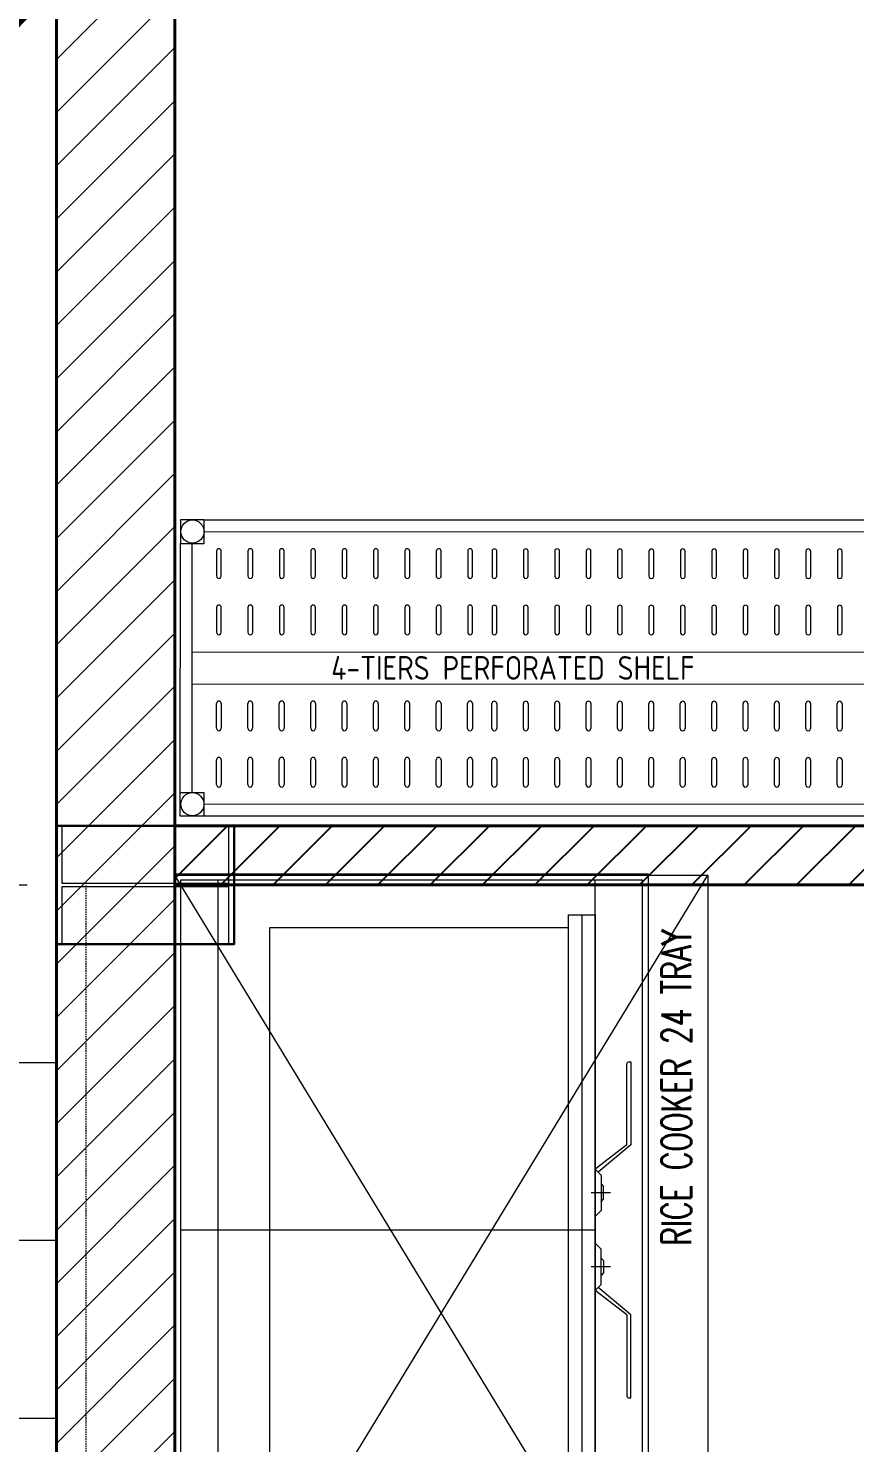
# Model space of a CAD drawing. Header units: millimetres. Extents: x 886808 to 1650903, y -1008069 to 230892.
# Drawn here: x 934941 to 936336, y -353340 to -350954 of the extents above; entities that cross this region are included whole.
import ezdxf

# ---------------------------------------------------------------- set-up
doc = ezdxf.new("R2010")
doc.units = ezdxf.units.MM
for name, pattern in [('CENTER', [2, 1.25, -0.25, 0.25, -0.25]), ('DASHED', [0.75, 0.5, -0.25]), ('Overhead', [3.96875, 2.38125, -1.5875])]:
    doc.linetypes.add(name, pattern=pattern)
doc.layers.get('0').update_dxf_attribs({"lineweight": 0})
for name, color, linetype, lineweight in [('01- NET TUONG- 242', 242, 'Continuous', 40), ('06- Dim- 250', 250, 'Continuous', 0), ('8l NET TO', 8, 'Continuous', 9), ('A-GLAZ-CURT', 52, 'Continuous', 5), ('A-Wall', 113, 'Continuous', 30), ('A_Dim', 8, 'Continuous', 5), ('DS_Dim', 8, 'Continuous', 0), ('HACTH', 8, 'Continuous', 0), ('hatch', 250, 'Continuous', 0), ('I-FURN', 252, 'Continuous', 5), ('S-STRS-MBND', 31, 'Overhead', 5)]:
    doc.layers.add(name, color=color, linetype=linetype, lineweight=lineweight)
doc.layers.add('DS_Hatch', color=8, linetype='Continuous')
doc.styles.add('MtXpl_architxt_shx', font='architxt.shx')
doc.styles.add('MtXpl_simplex8_shx', font='simplex8.shx')
doc.styles.add('TIÊU ĐỀ', font='arial.ttf', dxfattribs={"height": 230})
doc.dimstyles.new('1-100', dxfattribs={"dimtxt": 230, "dimasz": 150, "dimexe": 150, "dimexo": 300, "dimgap": 90, "dimtad": 1, "dimdec": 0, "dimrnd": 5, "dimzin": 0, "dimtxsty": 'TIÊU ĐỀ', "dimblk": 'ARCHTICK', "dimcen": 100, "dimdle": 120, "dimclrd": 256, "dimclre": 256, "dimclrt": 2, "dimadec": 0, "dimazin": 0, "dimtfac": 1, "dimtdec": 0, "dimtix": 1, "dimtmove": 1, "dimatfit": 3, "dimldrblk": 'OPEN30', "dimfxl": 900, "dimtolj": 1, "dimtzin": 0, "dimlwd": 13, "dimlwe": 13, "dimarcsym": 1})

# ---------------------------------------------------------------- blocks, each defined once
blk = doc.blocks.new('TRUC KHU BEP')
at = {"layer": '8l NET TO', "color": 251, "linetype": 'CENTER', "ltscale": 1000, "true_color": 0x636466, "transparency": 33554636}
for p, q in [((70, -3998.8), (70, 41158.2)), ((-5729.4, 27100), (13215, 27100))]:
    blk.add_line(p, q, dxfattribs=at)
blk = doc.blocks.new('CAU THANG THOAT HIEM')
at = {"layer": '06- Dim- 250', "linetype": 'DASHED', "ltscale": 200, "transparency": 33554636}
for p, q in [((0, 0, 0), (0, -3900, 0)), ((0, -300, 0), (-1507.3, -300)), ((0, -600, 0), (-1507.3, -600)), ((0, -900, 0), (-1507.3, -900))]:
    blk.add_line(p, q, dxfattribs=at)
for points in [[(-3702.3, -4550), (0, -4550), (0, 2700), (-3702.3, 2700)], [(-3302.3, 0), (0.2, 0), (0.2, 2300), (-3302.3, 2300)]]:
    blk.add_lwpolyline(points, close=True, dxfattribs=at)
at = {"layer": 'S-STRS-MBND', "color": 251, "true_color": 0x636466, "transparency": 33554636}
blk.add_line((50, -2861, 0), (50, 0, 0), dxfattribs=at)
blk = doc.blocks.new('TUONG BEP TG 1')
at = {"layer": 'HACTH', "transparency": 33554636}
h = blk.add_hatch(dxfattribs=at)
h.set_pattern_fill('ANSI31', color=256, scale=20)
h.set_pattern_definition([(45, (-934918.59, 379499.195), (-44.9012806, 44.9012806), [])])
h.paths.add_polyline_path([(3452.6, 37100), (6590.6, 37100), (6590.6, 36900), (3452.6, 36900)])
h.paths.add_polyline_path([(269.7, 37100), (1652.6, 37100), (1652.6, 36900), (269.7, 36900)])
h.paths.add_polyline_path([(8200.6, 37100), (10000, 37100), (10000, 36900), (8200.6, 36900)])
h.paths.add_polyline_path([(269.7, 29200), (70, 29200)], flags=17)
h.paths.add_polyline_path([(70, 19062.5), (269.7, 19062.5), (269.8, 17496.1), (70.1, 17496.1)])
h.paths.add_polyline_path([(69.6, 4881.2), (269.7, 4881.2), (269.7, 2202), (69.6, 2202)])
h.paths.add_polyline_path([(69.6, 7593.8), (269.7, 7593.8), (269.7, 6481.2), (69.6, 6481.2)])
h.paths.add_polyline_path([(69.6, 602), (269.7, 602), (269.7, 0), (69.6, 0)])
h.paths.add_polyline_path([(269.6, 0), (1685.1, 0), (1685.1, 200), (269.6, 200)])
h.paths.add_polyline_path([(3485.1, 200), (7535.3, 200), (7535.3, 0), (3485.1, 0)])
h.paths.add_polyline_path([(9145.3, 200), (10000, 200), (10000, 0), (9145.3, 0)])
h.paths.add_polyline_path([(70, 29200), (269.7, 29200), (269.7, 20662.5), (70, 20662.5)])
h.paths.add_polyline_path([(68.5, 14361), (269.7, 14361), (269.7, 15896.1), (68.5, 15896.1)])
h.paths.add_polyline_path([(69.6, 11800.9), (268.5, 11800.9), (268.5, 12761), (69.6, 12761)])
h.paths.add_polyline_path([(69.6, 10200.9), (269.6, 10200.9), (269.6, 9193.8), (69.6, 9193.8)])
h.paths.add_polyline_path([(69.8, 200.2), (69.8, 0), (-2028.9, -0.1), (-2028.9, 200)])
h.paths.add_polyline_path([(70, 37100.1), (270.6, 37100.1), (270.6, 34325), (70, 34325)])
h.paths.add_polyline_path([(70, 37100.1), (70, 36899.9), (-3029.1, 36899.8), (-3029.1, 37100)])
h.paths.add_polyline_path([(-3229.3, 37100), (-3029.1, 37100), (-3029, 36699.8), (-3229.2, 36699.8)])
h.paths.add_polyline_path([(-3229.3, 35699.8), (-3029.1, 35699.8), (-3029, 34049.8), (-3229.2, 34049.8)])
h.paths.add_polyline_path([(70.6, 34450.1), (70.6, 34249.9), (-3029, 34249.9), (-3029, 34450.1)])
h.paths.add_polyline_path([(-3229.4, 33049.7), (-3029.2, 33049.7), (-3029.1, 31994.2), (-3229.3, 31994.2)])
h.paths.add_polyline_path([(70, 32200.2), (70, 32000), (-3029.1, 32000), (-3029.1, 32200.2)])
h.paths.add_polyline_path([(-3329, 3299.3), (-3128.9, 3299.3), (-3128.9, 4099.2), (70, 4099.2), (70, 4299.4), (-3329, 4299.3)])
h.paths.add_polyline_path([(-3128.9, 2299.3), (-3329, 2299.3), (-3329, 0), (-3028.9, -0.1), (-3028.9, 200), (-3128.9, 200)])
at = {"layer": '01- NET TUONG- 242', "transparency": 33554636}
blk.add_lwpolyline([(70, 29200), (269.7, 29200), (269.7, 20662.5), (70, 20662.5)], close=True, dxfattribs=at)
at = {"layer": 'A_Dim', "transparency": 33554636}
blk.add_blockref('CAU THANG THOAT HIEM', (70, 27100, 0), dxfattribs=at)
blk = doc.blocks.new('BO TRI BEP')
at = {"layer": 'DS_Hatch', "transparency": 33554534}
h = blk.add_hatch(dxfattribs=at)
h.set_pattern_fill('ANSI31', color=256, scale=500)
h.set_pattern_definition([(45, (-934988.59, 379499.195), (-44.194174, 44.194174), [])])
h.paths.add_polyline_path([(6079.1, 13806.3), (9930.4, 13806.3), (9930.4, 13697.9), (6079.1, 13697.9)])
h.paths.add_polyline_path([(4269.5, 17522.7), (200.2, 17522.7), (200.2, 17622.7), (4269.5, 17622.7)])
h.paths.add_polyline_path([(4780, 27100), (200.2, 27100), (200.2, 27200), (4780, 27200)])
h.paths.add_polyline_path([(4070.1, 27200), (4170.1, 27200), (4170.1, 27776), (4070.1, 27776)])
h.paths.add_polyline_path([(200.2, 29477), (4070.1, 29477.5), (4070.1, 29377.5), (200.2, 29377)])
h.paths.add_polyline_path([(4070.1, 30277), (4170.1, 30277), (4170.2, 28778), (4070.1, 28778)])
h.paths.add_polyline_path([(4170.2, 31277), (4170.2, 36900), (4070.2, 36900), (4070.2, 31277)])
at = {"layer": '01- NET TUONG- 242', "transparency": 33554636}
blk.add_lwpolyline([(4780, 27100), (200.2, 27100), (200.2, 27200), (4780, 27200)], close=True, dxfattribs=at)
blk = doc.blocks.new('A$C26DD556D')
at = {"layer": 'hatch', "transparency": 33554636}
for p, q in [((2128.8, 18402.6), (2088.8, 18402.6)), ((2088.8, 18402.6), (2088.8, 18362.6)), ((2128.8, 18402.6), (2088.8, 18402.6)), ((2128.8, 18402.6), (3248.8, 18402.2)), ((2128.8, 18402.6), (2128.8, 18402.6)), ((2128.8, 18362.6), (2128.8, 18402.6)), ((2128.8, 18402.6), (2128.8, 18402.6)), ((2128.8, 18382.6), (3248.8, 18382.2)), ((2088.6, 17942.6), (2088.8, 18362.6)), ((2088.8, 18362.6), (2128.8, 18362.6)), ((2108.6, 17942.6), (2108.8, 18362.6)), ((2128.8, 18362.6), (2128.8, 18362.6)), ((2149.9, 18349.6), (2149.9, 18307.6)), ((2157.9, 18307.6), (2157.9, 18349.6)), ((2202.9, 18349.6), (2202.9, 18307.6)), ((2210.9, 18307.6), (2210.9, 18349.6)), ((2255.9, 18349.6), (2255.9, 18307.6)), ((2263.9, 18307.6), (2263.9, 18349.6)), ((2308.9, 18349.6), (2308.9, 18307.6)), ((2316.9, 18307.6), (2316.9, 18349.6)), ((2361.9, 18349.5), (2361.9, 18307.5)), ((2369.9, 18307.5), (2369.9, 18349.5)), ((2414.9, 18349.5), (2414.9, 18307.5)), ((2422.9, 18307.5), (2422.9, 18349.5)), ((2467.9, 18349.5), (2467.9, 18307.5)), ((2475.9, 18307.5), (2475.9, 18349.5)), ((2520.9, 18349.5), (2520.9, 18307.5)), ((2528.9, 18307.5), (2528.9, 18349.5)), ((2573.9, 18349.5), (2573.9, 18307.5)), ((2581.9, 18307.5), (2581.9, 18349.5)), ((2614.9, 18349.4), (2614.9, 18307.4)), ((2622.9, 18307.4), (2622.9, 18349.4)), ((2667.9, 18349.4), (2667.9, 18307.4)), ((2675.9, 18307.4), (2675.9, 18349.4)), ((2720.9, 18349.4), (2720.9, 18307.4)), ((2728.9, 18307.4), (2728.9, 18349.4)), ((2773.9, 18349.4), (2773.9, 18307.4)), ((2781.9, 18307.4), (2781.9, 18349.4)), ((2826.9, 18349.4), (2826.9, 18307.4)), ((2834.9, 18307.4), (2834.9, 18349.4)), ((2879.9, 18349.3), (2879.9, 18307.3)), ((2887.9, 18307.3), (2887.9, 18349.3)), ((2932.9, 18349.3), (2932.9, 18307.3)), ((2940.9, 18307.3), (2940.9, 18349.3)), ((2985.9, 18349.3), (2985.9, 18307.3)), ((2993.9, 18307.3), (2993.9, 18349.3)), ((3038.9, 18349.3), (3038.9, 18307.3)), ((3046.9, 18307.3), (3046.9, 18349.3)), ((3091.9, 18349.3), (3091.9, 18307.3)), ((3099.9, 18307.3), (3099.9, 18349.3)), ((3144.9, 18349.2), (3144.9, 18307.2)), ((3152.9, 18307.2), (3152.9, 18349.2)), ((3197.9, 18349.2), (3197.9, 18307.2)), ((3205.9, 18307.2), (3205.9, 18349.2)), ((2149.9, 18254.6), (2149.9, 18212.6)), ((2157.9, 18212.6), (2157.9, 18254.6)), ((2202.9, 18254.6), (2202.9, 18212.6)), ((2210.9, 18212.6), (2210.9, 18254.6)), ((2255.9, 18254.6), (2255.9, 18212.6)), ((2263.9, 18212.6), (2263.9, 18254.6)), ((2308.9, 18254.6), (2308.9, 18212.6)), ((2316.9, 18212.6), (2316.9, 18254.6)), ((2361.9, 18254.5), (2361.9, 18212.5)), ((2369.9, 18212.5), (2369.9, 18254.5)), ((2414.9, 18254.5), (2414.9, 18212.5)), ((2422.9, 18212.5), (2422.9, 18254.5)), ((2467.9, 18254.5), (2467.9, 18212.5)), ((2475.9, 18212.5), (2475.9, 18254.5)), ((2520.9, 18254.5), (2520.9, 18212.5)), ((2528.9, 18212.5), (2528.9, 18254.5)), ((2573.9, 18254.5), (2573.9, 18212.5)), ((2581.9, 18212.5), (2581.9, 18254.5)), ((2614.9, 18254.4), (2614.9, 18212.4)), ((2622.9, 18212.4), (2622.9, 18254.4)), ((2667.9, 18254.4), (2667.9, 18212.4)), ((2675.9, 18212.4), (2675.9, 18254.4)), ((2720.9, 18254.4), (2720.9, 18212.4)), ((2728.9, 18212.4), (2728.9, 18254.4)), ((2773.9, 18254.4), (2773.9, 18212.4)), ((2781.9, 18212.4), (2781.9, 18254.4)), ((2826.9, 18254.4), (2826.9, 18212.4)), ((2834.9, 18212.4), (2834.9, 18254.4)), ((2879.9, 18254.3), (2879.9, 18212.3)), ((2887.9, 18212.3), (2887.9, 18254.3)), ((2932.9, 18254.3), (2932.9, 18212.3)), ((2940.9, 18212.3), (2940.9, 18254.3)), ((2985.9, 18254.3), (2985.9, 18212.3)), ((2993.9, 18212.3), (2993.9, 18254.3)), ((3038.9, 18254.3), (3038.9, 18212.3)), ((3046.9, 18212.3), (3046.9, 18254.3)), ((3091.9, 18254.3), (3091.9, 18212.3)), ((3099.9, 18212.3), (3099.9, 18254.3)), ((3144.9, 18254.2), (3144.9, 18212.2)), ((3152.9, 18212.2), (3152.9, 18254.2)), ((3197.9, 18254.2), (3197.9, 18212.2)), ((3205.9, 18212.2), (3205.9, 18254.2)), ((2108.7, 18179.6), (3268.7, 18179.2)), ((2108.7, 18125.6), (2108.7, 18179.6)), ((2108.7, 18125.6), (3268.7, 18125.2)), ((2149.8, 18050.6), (2149.8, 18092.6)), ((2157.8, 18092.6), (2157.8, 18050.6)), ((2202.8, 18050.6), (2202.8, 18092.6)), ((2210.8, 18092.6), (2210.8, 18050.6)), ((2255.8, 18050.6), (2255.8, 18092.6)), ((2263.8, 18092.6), (2263.8, 18050.6)), ((2308.8, 18050.6), (2308.8, 18092.6)), ((2316.8, 18092.6), (2316.8, 18050.6)), ((2361.8, 18050.5), (2361.8, 18092.5)), ((2369.8, 18092.5), (2369.8, 18050.5)), ((2414.8, 18050.5), (2414.8, 18092.5)), ((2422.8, 18092.5), (2422.8, 18050.5)), ((2467.8, 18050.5), (2467.8, 18092.5)), ((2475.8, 18092.5), (2475.8, 18050.5)), ((2520.8, 18050.5), (2520.8, 18092.5)), ((2528.8, 18092.5), (2528.8, 18050.5)), ((2573.8, 18050.5), (2573.8, 18092.5)), ((2581.8, 18092.5), (2581.8, 18050.5)), ((2614.8, 18050.4), (2614.8, 18092.4)), ((2622.8, 18092.4), (2622.8, 18050.4)), ((2667.8, 18050.4), (2667.8, 18092.4)), ((2675.8, 18092.4), (2675.8, 18050.4)), ((2720.8, 18050.4), (2720.8, 18092.4)), ((2728.8, 18092.4), (2728.8, 18050.4)), ((2773.8, 18050.4), (2773.8, 18092.4)), ((2781.8, 18092.4), (2781.8, 18050.4)), ((2826.8, 18050.4), (2826.8, 18092.4)), ((2834.8, 18092.4), (2834.8, 18050.4)), ((2879.8, 18050.3), (2879.8, 18092.3)), ((2887.8, 18092.3), (2887.8, 18050.3)), ((2932.8, 18050.3), (2932.8, 18092.3)), ((2940.8, 18092.3), (2940.8, 18050.3)), ((2985.8, 18050.3), (2985.8, 18092.3)), ((2993.8, 18092.3), (2993.8, 18050.3)), ((3038.8, 18050.3), (3038.8, 18092.3)), ((3046.8, 18092.3), (3046.8, 18050.3)), ((3091.8, 18050.3), (3091.8, 18092.3)), ((3099.8, 18092.3), (3099.8, 18050.3)), ((3144.8, 18050.2), (3144.8, 18092.2)), ((3152.8, 18092.2), (3152.8, 18050.2)), ((3197.8, 18050.2), (3197.8, 18092.2)), ((3205.8, 18092.2), (3205.8, 18050.2)), ((2149.8, 17955.6), (2149.8, 17997.6)), ((2157.8, 17997.6), (2157.8, 17955.6)), ((2202.8, 17955.6), (2202.8, 17997.6)), ((2210.8, 17997.6), (2210.8, 17955.6)), ((2255.8, 17955.6), (2255.8, 17997.6)), ((2263.8, 17997.6), (2263.8, 17955.6)), ((2308.8, 17955.6), (2308.8, 17997.6)), ((2316.8, 17997.6), (2316.8, 17955.6)), ((2361.8, 17955.5), (2361.8, 17997.5)), ((2369.8, 17997.5), (2369.8, 17955.5)), ((2414.8, 17955.5), (2414.8, 17997.5)), ((2422.8, 17997.5), (2422.8, 17955.5)), ((2467.8, 17955.5), (2467.8, 17997.5)), ((2475.8, 17997.5), (2475.8, 17955.5)), ((2520.8, 17955.5), (2520.8, 17997.5)), ((2528.8, 17997.5), (2528.8, 17955.5)), ((2573.8, 17955.5), (2573.8, 17997.5)), ((2581.8, 17997.5), (2581.8, 17955.5)), ((2614.8, 17955.4), (2614.8, 17997.4)), ((2622.8, 17997.4), (2622.8, 17955.4)), ((2667.8, 17955.4), (2667.8, 17997.4)), ((2675.8, 17997.4), (2675.8, 17955.4)), ((2720.8, 17955.4), (2720.8, 17997.4)), ((2728.8, 17997.4), (2728.8, 17955.4)), ((2773.8, 17955.4), (2773.8, 17997.4)), ((2781.8, 17997.4), (2781.8, 17955.4)), ((2826.8, 17955.4), (2826.8, 17997.4)), ((2834.8, 17997.4), (2834.8, 17955.4)), ((2879.8, 17955.3), (2879.8, 17997.3)), ((2887.8, 17997.3), (2887.8, 17955.3)), ((2932.8, 17955.3), (2932.8, 17997.3)), ((2940.8, 17997.3), (2940.8, 17955.3)), ((2985.8, 17955.3), (2985.8, 17997.3)), ((2993.8, 17997.3), (2993.8, 17955.3)), ((3038.8, 17955.3), (3038.8, 17997.3)), ((3046.8, 17997.3), (3046.8, 17955.3)), ((3091.8, 17955.3), (3091.8, 17997.3)), ((3099.8, 17997.3), (3099.8, 17955.3)), ((3144.8, 17955.2), (3144.8, 17997.2)), ((3152.8, 17997.2), (3152.8, 17955.2)), ((3197.8, 17955.2), (3197.8, 17997.2)), ((3205.8, 17997.2), (3205.8, 17955.2)), ((2088.6, 17902.6), (2088.6, 17942.6)), ((2088.6, 17942.6), (2128.6, 17942.6)), ((2128.6, 17942.6), (2128.6, 17902.6)), ((2128.6, 17942.6), (2128.6, 17942.6)), ((2128.6, 17942.6), (2128.6, 17942.6)), ((2128.6, 17942.6), (2128.6, 17902.6)), ((3248.6, 17922.2), (2128.6, 17922.6)), ((2128.6, 17902.6), (2088.6, 17902.6)), ((2128.6, 17902.6), (2088.6, 17902.6)), ((3248.6, 17902.2), (2128.6, 17902.6)), ((2879.2, 17804.4), (2079.2, 17804.4)), ((2079.2, 17804.4), (2079.2, 16604.4)), ((2079.2, 16325.4), (2079.2, 17802.7)), ((2079.2, 17802.7), (2979.2, 17802.7)), ((2079.2, 16325.4), (2979.2, 17802.7)), ((2979.2, 16325.4), (2079.2, 17802.7)), ((2879.2, 16604.4), (2879.2, 17804.4)), ((2979.2, 17802.7), (2979.2, 16325.4)), ((2869.2, 17794.4), (2089.2, 17794.4)), ((2089.2, 17794.4), (2089.2, 16614.4)), ((2152.7, 16614.4), (2152.7, 17794.4)), ((2789.2, 16614.4), (2789.2, 17794.4)), ((2869.2, 16614.4), (2869.2, 17794.4)), ((2744.1, 16642.6), (2744.1, 17735.8)), ((2744.1, 17735.8), (2789.2, 17735.8)), ((2766.7, 17735.8), (2766.7, 16642.6)), ((2789.2, 17735.8), (2789.2, 16642.6)), ((2744.1, 17714), (2239.2, 17714)), ((2239.2, 17714), (2239.2, 16664.4)), ((2744.1, 16664.4), (2744.1, 17714)), ((2842.4, 17347.9), (2842.4, 17483.9)), ((2846.4, 17487.9), (2849.2, 17487.9)), ((2849.2, 17487.9), (2849.2, 17347.9)), ((2842.4, 17347.9), (2789.2, 17306.9)), ((2849.2, 17347.9), (2794.2, 17301.9)), ((2789.2, 17306.9), (2789.2, 17226.9)), ((2789.2, 17306.9), (2799.2, 17296.8)), ((2799.2, 17296.8), (2799.2, 17237.1)), ((2799.2, 17281.9), (2803.4, 17277.7)), ((2803.4, 17256.2), (2803.4, 17277.7)), ((2815, 17266.9), (2782.2, 17266.9)), ((2799.2, 17252), (2803.4, 17256.2)), ((2789.2, 17226.9), (2799.2, 17237.1)), ((2089.2, 17204.4), (2789.2, 17204.4)), ((2789.2, 17101.9), (2789.2, 17181.9)), ((2789.2, 17181.9), (2799.2, 17171.8)), ((2799.2, 17112), (2799.2, 17171.8)), ((2815, 17141.9), (2782.2, 17141.9)), ((2799.2, 17156.9), (2803.4, 17152.6)), ((2803.4, 17152.6), (2803.4, 17131.2)), ((2789.2, 17101.9), (2799.2, 17112)), ((2799.2, 17126.9), (2803.4, 17131.2)), ((2842.4, 17060.9), (2789.2, 17101.9)), ((2849.2, 17060.9), (2794.2, 17107)), ((2842.4, 17060.9), (2842.4, 16924.9)), ((2849.2, 16920.9), (2849.2, 17060.9)), ((2846.4, 16920.9), (2849.2, 16920.9))]:
    blk.add_line(p, q, dxfattribs=at)
for centre in [(2109.2, 18382.6), (2109.1, 17922.6)]:
    blk.add_circle(centre, 19.5, dxfattribs=at)
for centre, start, end in [((2153.9, 18349.6), 359.9777, 179.9777), ((2206.9, 18349.6), 359.9777, 179.9777), ((2259.9, 18349.6), 359.9777, 179.9777), ((2312.9, 18349.6), 359.9777, 179.9777), ((2365.9, 18349.5), 359.9777, 179.9777), ((2418.9, 18349.5), 359.9777, 179.9777), ((2471.9, 18349.5), 359.9777, 179.9777), ((2524.9, 18349.5), 359.9777, 179.9777), ((2577.9, 18349.5), 359.9777, 179.9777), ((2618.9, 18349.4), 359.9777, 179.9777), ((2671.9, 18349.4), 359.9777, 179.9777), ((2724.9, 18349.4), 359.9777, 179.9777), ((2777.9, 18349.4), 359.9777, 179.9777), ((2830.9, 18349.4), 359.9777, 179.9777), ((2883.9, 18349.3), 359.9777, 179.9777), ((2936.9, 18349.3), 359.9777, 179.9777), ((2989.9, 18349.3), 359.9777, 179.9777), ((3042.9, 18349.3), 359.9777, 179.9777), ((3095.9, 18349.3), 359.9777, 179.9777), ((3148.9, 18349.2), 359.9777, 179.9777), ((3201.9, 18349.2), 359.9777, 179.9777), ((2153.9, 18307.6), 179.9777, 359.9777), ((2206.9, 18307.6), 179.9777, 359.9777), ((2259.9, 18307.6), 179.9777, 359.9777), ((2312.9, 18307.6), 179.9777, 359.9777), ((2365.9, 18307.5), 179.9777, 359.9777), ((2418.9, 18307.5), 179.9777, 359.9777), ((2471.9, 18307.5), 179.9777, 359.9777), ((2524.9, 18307.5), 179.9777, 359.9777), ((2577.9, 18307.5), 179.9777, 359.9777), ((2618.9, 18307.4), 179.9777, 359.9777), ((2671.9, 18307.4), 179.9777, 359.9777), ((2724.9, 18307.4), 179.9777, 359.9777), ((2777.9, 18307.4), 179.9777, 359.9777), ((2830.9, 18307.4), 179.9777, 359.9777), ((2883.9, 18307.3), 179.9777, 359.9777), ((2936.9, 18307.3), 179.9777, 359.9777), ((2989.9, 18307.3), 179.9777, 359.9777), ((3042.9, 18307.3), 179.9777, 359.9777), ((3095.9, 18307.3), 179.9777, 359.9777), ((3148.9, 18307.2), 179.9777, 359.9777), ((3201.9, 18307.2), 179.9777, 359.9777), ((2153.9, 18254.6), 359.9777, 179.9777), ((2206.9, 18254.6), 359.9777, 179.9777), ((2259.9, 18254.6), 359.9777, 179.9777), ((2312.9, 18254.6), 359.9777, 179.9777), ((2365.9, 18254.5), 359.9777, 179.9777), ((2418.9, 18254.5), 359.9777, 179.9777), ((2471.9, 18254.5), 359.9777, 179.9777), ((2524.9, 18254.5), 359.9777, 179.9777), ((2577.9, 18254.5), 359.9777, 179.9777), ((2618.9, 18254.4), 359.9777, 179.9777), ((2671.9, 18254.4), 359.9777, 179.9777), ((2724.9, 18254.4), 359.9777, 179.9777), ((2777.9, 18254.4), 359.9777, 179.9777), ((2830.9, 18254.4), 359.9777, 179.9777), ((2883.9, 18254.3), 359.9777, 179.9777), ((2936.9, 18254.3), 359.9777, 179.9777), ((2989.9, 18254.3), 359.9777, 179.9777), ((3042.9, 18254.3), 359.9777, 179.9777), ((3095.9, 18254.3), 359.9777, 179.9777), ((3148.9, 18254.2), 359.9777, 179.9777), ((3201.9, 18254.2), 359.9777, 179.9777), ((2153.9, 18212.6), 179.9777, 359.9777), ((2206.9, 18212.6), 179.9777, 359.9777), ((2259.9, 18212.6), 179.9777, 359.9777), ((2312.9, 18212.6), 179.9777, 359.9777), ((2365.9, 18212.5), 179.9777, 359.9777), ((2418.9, 18212.5), 179.9777, 359.9777), ((2471.9, 18212.5), 179.9777, 359.9777), ((2524.9, 18212.5), 179.9777, 359.9777), ((2577.9, 18212.5), 179.9777, 359.9777), ((2618.9, 18212.4), 179.9777, 359.9777), ((2671.9, 18212.4), 179.9777, 359.9777), ((2724.9, 18212.4), 179.9777, 359.9777), ((2777.9, 18212.4), 179.9777, 359.9777), ((2830.9, 18212.4), 179.9777, 359.9777), ((2883.9, 18212.3), 179.9777, 359.9777), ((2936.9, 18212.3), 179.9777, 359.9777), ((2989.9, 18212.3), 179.9777, 359.9777), ((3042.9, 18212.3), 179.9777, 359.9777), ((3095.9, 18212.3), 179.9777, 359.9777), ((3148.9, 18212.2), 179.9777, 359.9777), ((3201.9, 18212.2), 179.9777, 359.9777), ((2153.8, 18092.6), 359.9777, 179.9777), ((2206.8, 18092.6), 359.9777, 179.9777), ((2259.8, 18092.6), 359.9777, 179.9777), ((2312.8, 18092.6), 359.9777, 179.9777), ((2365.8, 18092.5), 359.9777, 179.9777), ((2418.8, 18092.5), 359.9777, 179.9777), ((2471.8, 18092.5), 359.9777, 179.9777), ((2524.8, 18092.5), 359.9777, 179.9777), ((2577.8, 18092.5), 359.9777, 179.9777), ((2618.8, 18092.4), 359.9777, 179.9777), ((2671.8, 18092.4), 359.9777, 179.9777), ((2724.8, 18092.4), 359.9777, 179.9777), ((2777.8, 18092.4), 359.9777, 179.9777), ((2830.8, 18092.4), 359.9777, 179.9777), ((2883.8, 18092.3), 359.9777, 179.9777), ((2936.8, 18092.3), 359.9777, 179.9777), ((2989.8, 18092.3), 359.9777, 179.9777), ((3042.8, 18092.3), 359.9777, 179.9777), ((3095.8, 18092.3), 359.9777, 179.9777), ((3148.8, 18092.2), 359.9777, 179.9777), ((3201.8, 18092.2), 359.9777, 179.9777), ((2153.8, 18050.6), 179.9777, 359.9777), ((2206.8, 18050.6), 179.9777, 359.9777), ((2259.8, 18050.6), 179.9777, 359.9777), ((2312.8, 18050.6), 179.9777, 359.9777), ((2365.8, 18050.5), 179.9777, 359.9777), ((2418.8, 18050.5), 179.9777, 359.9777), ((2471.8, 18050.5), 179.9777, 359.9777), ((2524.8, 18050.5), 179.9777, 359.9777), ((2577.8, 18050.5), 179.9777, 359.9777), ((2618.8, 18050.4), 179.9777, 359.9777), ((2671.8, 18050.4), 179.9777, 359.9777), ((2724.8, 18050.4), 179.9777, 359.9777), ((2777.8, 18050.4), 179.9777, 359.9777), ((2830.8, 18050.4), 179.9777, 359.9777), ((2883.8, 18050.3), 179.9777, 359.9777), ((2936.8, 18050.3), 179.9777, 359.9777), ((2989.8, 18050.3), 179.9777, 359.9777), ((3042.8, 18050.3), 179.9777, 359.9777), ((3095.8, 18050.3), 179.9777, 359.9777), ((3148.8, 18050.2), 179.9777, 359.9777), ((3201.8, 18050.2), 179.9777, 359.9777), ((2153.8, 17997.6), 359.9777, 179.9777), ((2206.8, 17997.6), 359.9777, 179.9777), ((2259.8, 17997.6), 359.9777, 179.9777), ((2312.8, 17997.6), 359.9777, 179.9777), ((2365.8, 17997.5), 359.9777, 179.9777), ((2418.8, 17997.5), 359.9777, 179.9777), ((2471.8, 17997.5), 359.9777, 179.9777), ((2524.8, 17997.5), 359.9777, 179.9777), ((2577.8, 17997.5), 359.9777, 179.9777), ((2618.8, 17997.4), 359.9777, 179.9777), ((2671.8, 17997.4), 359.9777, 179.9777), ((2724.8, 17997.4), 359.9777, 179.9777), ((2777.8, 17997.4), 359.9777, 179.9777), ((2830.8, 17997.4), 359.9777, 179.9777), ((2883.8, 17997.3), 359.9777, 179.9777), ((2936.8, 17997.3), 359.9777, 179.9777), ((2989.8, 17997.3), 359.9777, 179.9777), ((3042.8, 17997.3), 359.9777, 179.9777), ((3095.8, 17997.3), 359.9777, 179.9777), ((3148.8, 17997.2), 359.9777, 179.9777), ((3201.8, 17997.2), 359.9777, 179.9777), ((2153.8, 17955.6), 179.9777, 359.9777), ((2206.8, 17955.6), 179.9777, 359.9777), ((2259.8, 17955.6), 179.9777, 359.9777), ((2312.8, 17955.6), 179.9777, 359.9777), ((2365.8, 17955.5), 179.9777, 359.9777), ((2418.8, 17955.5), 179.9777, 359.9777), ((2471.8, 17955.5), 179.9777, 359.9777), ((2524.8, 17955.5), 179.9777, 359.9777), ((2577.8, 17955.5), 179.9777, 359.9777), ((2618.8, 17955.4), 179.9777, 359.9777), ((2671.8, 17955.4), 179.9777, 359.9777), ((2724.8, 17955.4), 179.9777, 359.9777), ((2777.8, 17955.4), 179.9777, 359.9777), ((2830.8, 17955.4), 179.9777, 359.9777), ((2883.8, 17955.3), 179.9777, 359.9777), ((2936.8, 17955.3), 179.9777, 359.9777), ((2989.8, 17955.3), 179.9777, 359.9777), ((3042.8, 17955.3), 179.9777, 359.9777), ((3095.8, 17955.3), 179.9777, 359.9777), ((3148.8, 17955.2), 179.9777, 359.9777), ((3201.8, 17955.2), 179.9777, 359.9777), ((2846.4, 17483.9), 90, 180), ((2846.4, 16924.9), 180, 270)]:
    blk.add_arc(centre, 4, start, end, dxfattribs=at)
at = {"layer": 'hatch', "transparency": 33554636, "style": 'MtXpl_architxt_shx'}
blk.add_text('4-TIERS PERFORATED SHELF', height=40, rotation=359.9749, dxfattribs=at).set_placement((2343.5, 18132.7))
at = {"layer": 'hatch', "transparency": 33554636, "style": 'MtXpl_simplex8_shx', "width": 0.7}
blk.add_text('RICE COOKER 24 TRAY', height=50, rotation=90, dxfattribs=at).set_placement((2951.2, 17177.5))
blk = doc.blocks.new('_ArchTick')
at = {"color": 0, "linetype": 'ByBlock', "const_width": 0.15}
blk.add_lwpolyline([(-0.5, -0.5), (0.5, 0.5)], dxfattribs=at)
blk = doc.blocks.new('*D1145')
at = {"layer": 'A_Dim', "lineweight": 13, "transparency": 16777216}
for p, q in [((932828.2, -350599.2), (932828.2, -351023)), ((934988.8, -350599.2), (934988.8, -351023)), ((932708.2, -350873), (935108.8, -350873))]:
    blk.add_line(p, q, dxfattribs=at)
at = {"layer": 'Defpoints', "color": 0, "transparency": 16777216}
for p in [(932828.2, -350299.2), (934988.8, -350299.2), (934988.8, -350873)]:
    blk.add_point(p, dxfattribs=at)
at = {"layer": 'A_Dim', "lineweight": 13, "transparency": 16777216, "xscale": 150, "yscale": 150, "zscale": 150, "rotation": 180}
blk.add_blockref('_ArchTick', (932828.2, -350873), dxfattribs=at)
at = {"layer": 'A_Dim', "lineweight": 13, "transparency": 16777216, "xscale": 150, "yscale": 150, "zscale": 150}
blk.add_blockref('_ArchTick', (934988.8, -350873), dxfattribs=at)
at = {"layer": 'A_Dim', "color": 2, "transparency": 16777216, "insert": (933908.5, -350665.6), "char_height": 230, "attachment_point": 5, "style": 'TIÊU ĐỀ'}
blk.add_mtext('\\A1;2160', dxfattribs=at)
blk = doc.blocks.new('_Open30')
at = {"color": 0, "linetype": 'ByBlock', "lineweight": -2}
for p, q in [((-1, 0.268), (0, 0)), ((0, 0), (-1, -0.268)), ((0, 0), (-1, 0))]:
    blk.add_line(p, q, dxfattribs=at)
blk = doc.blocks.new('cc')
at = {"layer": 'A-GLAZ-CURT', "transparency": 33554636}
blk.add_lwpolyline([(222569.3, 39756), (222287.3, 39756), (222287.3, 39659), (222278.3, 39659), (222278.3, 39859), (222287.3, 39859), (222287.3, 39762), (222569.3, 39762), (222569.3, 39859), (222578.3, 39859), (222578.3, 39659), (222569.3, 39659)], close=True, dxfattribs=at)
at = {"layer": 'A-Wall', "transparency": 33554636}
blk.add_lwpolyline([(222278.3, 39659), (222578.3, 39659), (222578.3, 39859), (222278.3, 39859)], close=True, dxfattribs=at)

msp = doc.modelspace()

# ---------------------------------------------------------------- block references
at = {"transparency": 33554636}
for name in ['TRUC KHU BEP', 'TUONG BEP TG 1']:
    msp.add_blockref(name, (934918.6, -379499.2), dxfattribs=at)
at = {"layer": 'DS_Dim', "transparency": 33554636}
msp.add_blockref('cc', (712710.3, -392158.2), dxfattribs=at)
at = {"layer": 'HACTH', "color": 252, "lineweight": -2, "true_color": 0x939598, "transparency": 33554636}
msp.add_blockref('BO TRI BEP', (934988.6, -379499.2), dxfattribs=at)
at = {"layer": 'I-FURN', "transparency": 33554636}
msp.add_blockref('A$C26DD556D', (933109.1, -370185.5), dxfattribs=at)

# ---------------------------------------------------------------- dimensions: what is measured, and where the dimension line sits
at = {"layer": 'A_Dim'}
dim = msp.add_linear_dim(base=(934988.8, -350873), p1=(932828.2, -350299.2), p2=(934988.8, -350299.2), dimstyle='1-100', dxfattribs=at)
dim.commit()
dim.dimension.update_dxf_attribs({"geometry": '*D1145', "text_midpoint": (933908.5, -350665.6)})

doc.saveas('drawing.dxf')
